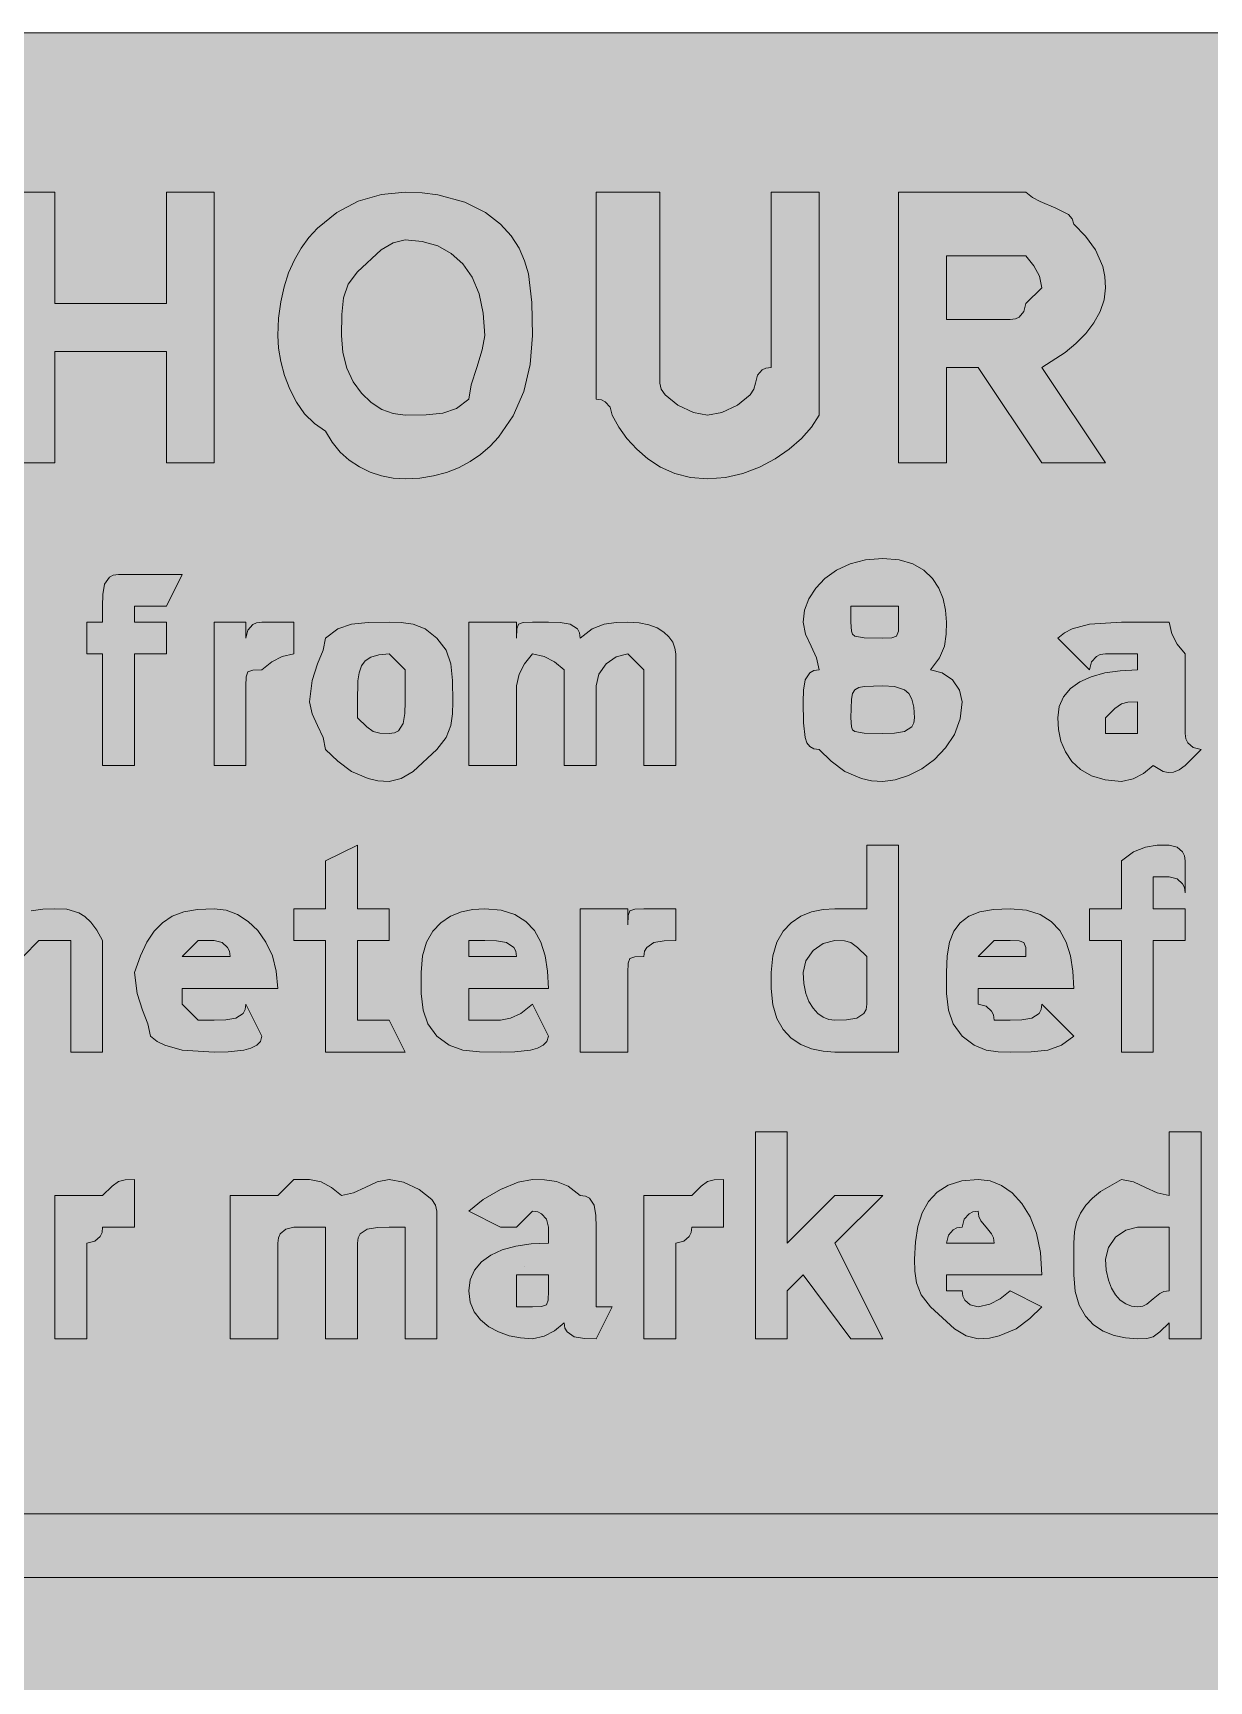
# Model space of a CAD drawing. Header units: metres. Extents: x 9 to 558, y 12 to 260.
# Drawn here: x 193.6 to 282.2, y 136 to 260.2 of the extents above; entities that cross this region are included whole.
import ezdxf

# ---------------------------------------------------------------- set-up
doc = ezdxf.new("R2010")
doc.units = ezdxf.units.M
for name, color, linetype, true_color in [('FILL_BLACK_000000', 7, 'Continuous', 0x000000), ('FILL_YELLOW_FFFF00', 7, 'Continuous', 0xffff00), ('STROKE_BLACK_000000', 7, 'Continuous', 0x000000)]:
    doc.layers.add(name, color=color, linetype=linetype, true_color=true_color)

msp = doc.modelspace()

# ---------------------------------------------------------------- hatches: boundary and pattern name
at = {"layer": 'FILL_BLACK_000000', "true_color": 0x000000}
h = msp.add_hatch(color=7, dxfattribs=at)
h.dxf.hatch_style = 1
h.paths.add_polyline_path([(200.01, 239.76), (203.61, 239.76), (203.61, 248.16), (207.21, 248.16), (207.21, 227.76), (203.61, 227.76), (203.61, 236.16), (200.01, 236.16), (195.21, 236.16), (195.21, 227.76), (191.61, 227.76), (191.61, 248.16), (195.21, 248.16), (195.21, 239.76), (200.01, 239.76)])
h = msp.add_hatch(color=7, dxfattribs=at)
h.dxf.hatch_style = 1
h.paths.add_polyline_path([(224.08, 247.95), (226.11, 247.41), (227.68, 246.64), (228.81, 245.76), (229.6, 244.86), (230.2, 243.94), (230.62, 243), (230.91, 242.01), (231.17, 239.85), (231.21, 237.36), (231.04, 235.17), (230.55, 233.14), (229.75, 231.31), (228.66, 229.71), (228.01, 229.01), (227.28, 228.4), (226.5, 227.86), (225.64, 227.4), (224.72, 227.04), (223.75, 226.78), (222.71, 226.62), (221.61, 226.56), (220.71, 226.62), (219.83, 226.78), (218.97, 227.07), (218.16, 227.46), (217.4, 227.97), (216.72, 228.58), (216.11, 229.32), (215.61, 230.16), (214.77, 230.72), (214.03, 231.45), (213.42, 232.33), (212.91, 233.31), (212.52, 234.34), (212.23, 235.39), (212.07, 236.41), (212.01, 237.36), (212.07, 238.67), (212.23, 239.89), (212.48, 241.03), (212.83, 242.08), (213.27, 243.06), (213.78, 243.94), (214.36, 244.74), (215.01, 245.46), (216.46, 246.64), (218.08, 247.48), (219.82, 247.99), (221.61, 248.16), (222.9, 248.11), (224.08, 247.95)])
h.paths.add_polyline_path([(227.18, 240.51), (226.66, 241.75), (225.96, 242.76), (225.09, 243.55), (224.07, 244.11), (222.9, 244.45), (221.61, 244.56), (220.71, 244.35), (219.81, 243.81), (218.01, 242.16), (217.32, 241.24), (216.96, 240.21), (216.83, 238.95), (216.81, 237.36), (216.92, 236.07), (217.22, 234.9), (217.7, 233.88), (218.31, 233.01), (219.04, 232.31), (219.85, 231.79), (220.71, 231.47), (221.61, 231.36), (223.2, 231.38), (224.46, 231.51), (225.49, 231.87), (226.41, 232.56), (226.6, 233.65), (227.01, 234.96), (227.42, 236.27), (227.61, 237.36), (227.5, 239.05), (227.18, 240.51)], flags=16)
h = msp.add_hatch(color=7, dxfattribs=at)
h.dxf.hatch_style = 1
h.paths.add_polyline_path([(252.81, 236.16), (252.81, 234.96), (252.81, 232.56), (252.81, 231.36), (252.25, 230.46), (251.5, 229.6), (250.57, 228.79), (249.51, 228.06), (248.33, 227.45), (247.07, 226.97), (245.76, 226.67), (244.41, 226.56), (243.12, 226.67), (241.93, 226.97), (240.87, 227.45), (239.91, 228.06), (239.07, 228.79), (238.33, 229.6), (237.72, 230.46), (237.21, 231.36), (237.06, 231.96), (236.7, 232.37), (236.41, 232.51), (236.01, 232.56), (236.01, 234.96), (236.01, 248.16), (240.81, 248.16), (240.81, 236.16), (240.81, 234.96), (240.81, 233.76), (240.92, 233.31), (241.2, 232.88), (242.16, 232.11), (243.34, 231.57), (244.41, 231.36), (245.48, 231.57), (246.66, 232.11), (247.62, 232.88), (247.9, 233.31), (248.01, 233.76), (248.16, 234.36), (248.52, 234.77), (248.81, 234.91), (249.21, 234.96), (249.21, 248.16), (252.81, 248.16), (252.81, 236.16)])
h = msp.add_hatch(color=7, dxfattribs=at)
h.dxf.hatch_style = 1
h.paths.add_polyline_path([(258.81, 227.76), (258.81, 248.16), (268.41, 248.16), (268.91, 247.76), (269.48, 247.45), (270.66, 246.96), (271.62, 246.47), (271.9, 246.16), (272.01, 245.76), (272.89, 244.84), (273.66, 243.81), (274.2, 242.55), (274.36, 241.81), (274.41, 240.96), (274.3, 240.06), (274, 239.18), (273.52, 238.32), (272.91, 237.51), (272.18, 236.75), (271.37, 236.07), (269.61, 234.96), (274.41, 227.76), (269.61, 227.76), (264.81, 234.96), (262.41, 234.96), (262.41, 227.76), (258.81, 227.76)])
h.paths.add_polyline_path([(267.61, 238.61), (267.9, 238.75), (268.26, 239.16), (268.41, 239.76), (269.61, 240.96), (269.42, 241.84), (269.01, 242.61), (268.41, 243.36), (267.21, 243.36), (262.41, 243.36), (262.41, 238.56), (267.21, 238.56), (267.61, 238.61)], flags=16)
h = msp.add_hatch(color=7, dxfattribs=at)
h.dxf.hatch_style = 1
h.paths.add_polyline_path([(254.76, 204.51), (253.73, 205.28), (252.81, 206.16), (252.41, 206.22), (252.12, 206.38), (251.9, 206.67), (251.76, 207.06), (251.63, 208.18), (251.61, 209.76), (251.63, 210.64), (251.76, 211.41), (252.12, 211.95), (252.41, 212.11), (252.81, 212.16), (252.62, 213.06), (252.21, 213.96), (251.8, 214.86), (251.61, 215.76), (251.72, 216.66), (252.04, 217.52), (252.56, 218.33), (253.26, 219.06), (254.13, 219.67), (255.15, 220.15), (256.32, 220.45), (257.61, 220.56), (258.85, 220.45), (259.88, 220.15), (260.71, 219.67), (261.36, 219.06), (261.84, 218.33), (262.17, 217.52), (262.35, 216.66), (262.41, 215.76), (262.39, 214.86), (262.26, 213.96), (261.9, 213.06), (261.21, 212.16), (262.09, 211.95), (262.86, 211.41), (263.4, 210.64), (263.61, 209.76), (263.45, 208.47), (263.01, 207.3), (262.34, 206.28), (261.51, 205.41), (260.56, 204.71), (259.56, 204.19), (258.56, 203.87), (257.61, 203.76), (256.76, 203.81), (256.02, 203.97), (254.76, 204.51)])
h.paths.add_polyline_path([(255.51, 210.66), (255.34, 210.37), (255.25, 209.95), (255.21, 208.56), (255.25, 207.87), (255.34, 207.65), (255.51, 207.51), (256.22, 207.38), (257.61, 207.36), (258.49, 207.38), (259.26, 207.51), (259.8, 207.87), (259.96, 208.16), (260.01, 208.56), (259.96, 209.35), (259.8, 209.95), (259.57, 210.37), (259.26, 210.66), (258.49, 210.92), (257.61, 210.96), (256.22, 210.92), (255.8, 210.83), (255.51, 210.66)], flags=16)
h.paths.add_polyline_path([(257.61, 216.96), (255.21, 216.96), (255.21, 215.76), (255.25, 215.07), (255.34, 214.85), (255.51, 214.71), (256.22, 214.58), (257.61, 214.56), (258.3, 214.58), (258.66, 214.71), (258.79, 215.07), (258.81, 215.76), (258.81, 216.96), (257.61, 216.96)], flags=16)
h = msp.add_hatch(color=7, dxfattribs=at)
h.dxf.hatch_style = 1
h.paths.add_polyline_path([(198.81, 204.96), (198.81, 213.36), (197.61, 213.36), (197.61, 215.76), (198.81, 215.76), (198.81, 216.96), (198.83, 217.84), (198.96, 218.61), (199.32, 219.15), (199.61, 219.31), (200.01, 219.36), (202.41, 219.36), (204.81, 219.36), (203.61, 216.96), (202.41, 216.96), (201.21, 216.96), (201.21, 215.76), (203.61, 215.76), (203.61, 213.36), (201.21, 213.36), (201.21, 204.96), (198.81, 204.96)])
h = msp.add_hatch(color=7, dxfattribs=at)
h.dxf.hatch_style = 1
h.paths.add_polyline_path([(207.21, 215.76), (209.61, 215.76), (209.61, 214.56), (209.76, 215.16), (210.12, 215.57), (210.41, 215.71), (210.81, 215.76), (213.21, 215.76), (213.21, 213.36), (212.33, 213.17), (211.56, 212.76), (210.81, 212.16), (210.12, 212.14), (209.76, 212.01), (209.63, 211.65), (209.61, 210.96), (209.61, 204.96), (207.21, 204.96), (207.21, 215.76)])
h = msp.add_hatch(color=7, dxfattribs=at)
h.dxf.hatch_style = 1
h.paths.add_polyline_path([(225.06, 207.96), (224.7, 207.06), (224.01, 206.16), (222.21, 204.51), (221.31, 203.97), (220.41, 203.76), (219.56, 203.81), (218.82, 203.97), (217.56, 204.51), (216.53, 205.28), (215.61, 206.16), (215.42, 207.06), (215.01, 207.96), (214.6, 208.86), (214.41, 209.76), (214.6, 211.35), (215.01, 212.61), (215.42, 213.64), (215.61, 214.56), (216.53, 215.25), (217.56, 215.61), (218.82, 215.74), (220.41, 215.76), (221.31, 215.74), (222.21, 215.61), (223.11, 215.25), (224.01, 214.56), (224.7, 213.64), (225.06, 212.61), (225.19, 211.35), (225.21, 209.76), (225.19, 208.86), (225.06, 207.96)])
h.paths.add_polyline_path([(220.41, 213.36), (219.62, 213.3), (219.02, 213.13), (218.6, 212.85), (218.31, 212.46), (218.14, 211.95), (218.05, 211.33), (218.01, 209.76), (218.01, 208.56), (218.72, 207.87), (219.21, 207.51), (219.7, 207.38), (220.41, 207.36), (220.81, 207.41), (221.1, 207.57), (221.46, 208.11), (221.59, 208.88), (221.61, 209.76), (221.61, 212.16), (220.41, 213.36)], flags=16)
h = msp.add_hatch(color=7, dxfattribs=at)
h.dxf.hatch_style = 1
h.paths.add_polyline_path([(237.53, 213.15), (236.76, 212.61), (236.22, 211.84), (236.01, 210.96), (236.01, 204.96), (233.61, 204.96), (233.61, 212.16), (232.86, 212.76), (232.09, 213.17), (231.21, 213.36), (230.61, 212.61), (230.2, 211.84), (230.01, 210.96), (230.01, 204.96), (226.41, 204.96), (226.41, 215.76), (230.01, 215.76), (230.01, 214.56), (230.03, 215.25), (230.16, 215.61), (230.52, 215.74), (231.21, 215.76), (232.41, 215.76), (233.29, 215.74), (234.06, 215.61), (234.6, 215.25), (234.76, 214.96), (234.81, 214.56), (235.71, 215.25), (236.61, 215.61), (237.51, 215.74), (238.41, 215.76), (239.25, 215.71), (239.98, 215.55), (240.6, 215.32), (241.11, 215.01), (241.5, 214.65), (241.78, 214.24), (241.95, 213.81), (242.01, 213.36), (242.01, 212.16), (242.01, 204.96), (239.61, 204.96), (239.61, 212.16), (238.41, 213.36), (237.53, 213.15)])
h = msp.add_hatch(color=7, dxfattribs=at)
h.dxf.hatch_style = 1
h.paths.add_polyline_path([(275.61, 213.36), (274.41, 213.36), (274.01, 213.31), (273.72, 213.17), (273.36, 212.76), (273.21, 212.16), (270.81, 214.56), (271.31, 214.96), (271.9, 215.25), (273.21, 215.61), (275.61, 215.76), (279.21, 215.76), (279.4, 214.88), (279.81, 214.11), (280.41, 213.36), (280.41, 207.36), (280.46, 206.96), (280.6, 206.67), (281.01, 206.31), (281.61, 206.16), (280.41, 204.96), (279.96, 204.62), (279.53, 204.45), (279.12, 204.43), (278.76, 204.51), (278.01, 204.96), (277.26, 204.36), (276.49, 203.95), (275.61, 203.76), (274.37, 203.87), (273.34, 204.17), (272.51, 204.65), (271.86, 205.26), (271.38, 205.99), (271.05, 206.8), (270.87, 207.66), (270.81, 208.56), (270.92, 209.4), (271.24, 210.13), (271.76, 210.75), (272.46, 211.26), (273.33, 211.65), (274.35, 211.93), (275.52, 212.1), (276.81, 212.16), (276.81, 213.36), (275.61, 213.36)])
h.paths.add_polyline_path([(275.61, 207.36), (276.81, 207.36), (276.81, 209.76), (276.1, 209.74), (275.61, 209.61), (275.12, 209.25), (274.41, 208.56), (274.41, 207.36), (275.61, 207.36)], flags=16)
h = msp.add_hatch(color=7, dxfattribs=at)
h.dxf.hatch_style = 1
h.paths.add_polyline_path([(220.41, 194.16), (220.41, 191.76), (218.01, 191.76), (218.01, 186.96), (218.01, 185.76), (219.21, 185.76), (220.41, 185.76), (221.61, 183.36), (218.01, 183.36), (215.61, 183.36), (215.61, 185.76), (215.61, 191.76), (213.21, 191.76), (213.21, 194.16), (215.61, 194.16), (215.61, 197.76), (218.01, 198.96), (218.01, 194.16), (220.41, 194.16)])
h = msp.add_hatch(color=7, dxfattribs=at)
h.dxf.hatch_style = 1
h.paths.add_polyline_path([(258.81, 198.96), (258.81, 183.36), (256.41, 183.36), (254.01, 183.36), (253.11, 183.42), (252.25, 183.6), (251.44, 183.93), (250.71, 184.41), (250.1, 185.06), (249.62, 185.89), (249.32, 186.92), (249.21, 188.16), (249.21, 189.36), (249.32, 190.6), (249.62, 191.63), (250.1, 192.46), (250.71, 193.11), (251.44, 193.59), (252.25, 193.92), (253.11, 194.1), (254.01, 194.16), (256.41, 194.16), (256.41, 198.96), (258.81, 198.96)])
h.paths.add_polyline_path([(256.41, 190.56), (255.7, 191.25), (255.21, 191.61), (254.72, 191.74), (254.01, 191.76), (253.13, 191.55), (252.36, 191.01), (251.82, 190.24), (251.61, 189.36), (251.66, 188.52), (251.82, 187.78), (252.05, 187.17), (252.36, 186.66), (252.72, 186.27), (253.13, 185.98), (253.56, 185.82), (254.01, 185.76), (254.89, 185.78), (255.66, 185.91), (256.2, 186.27), (256.36, 186.56), (256.41, 186.96), (256.41, 189.36), (256.41, 190.56)], flags=16)
h = msp.add_hatch(color=7, dxfattribs=at)
h.dxf.hatch_style = 1
h.paths.add_polyline_path([(275.61, 183.36), (275.61, 191.76), (273.21, 191.76), (273.21, 194.16), (275.61, 194.16), (275.61, 196.56), (275.61, 197.76), (276.51, 198.45), (277.41, 198.81), (278.31, 198.94), (279.21, 198.96), (279.81, 198.81), (280.22, 198.45), (280.36, 198.16), (280.41, 197.76), (280.41, 195.36), (280.36, 195.76), (280.22, 196.05), (279.81, 196.41), (279.21, 196.56), (278.01, 196.56), (278.01, 195.36), (278.01, 194.16), (280.41, 194.16), (280.41, 191.76), (278.01, 191.76), (278.01, 183.36), (275.61, 183.36)])
h = msp.add_hatch(color=7, dxfattribs=at)
h.dxf.hatch_style = 1
h.paths.add_polyline_path([(192.81, 190.56), (192.81, 183.36), (189.21, 183.36), (189.21, 190.56), (189.19, 191.25), (189.06, 191.61), (188.7, 191.74), (188.01, 191.76), (187.61, 191.71), (187.32, 191.57), (186.96, 191.16), (186.81, 190.56), (186.81, 183.36), (183.21, 183.36), (183.21, 194.16), (186.81, 194.16), (188.01, 194.16), (189.21, 194.16), (190.09, 194.14), (190.86, 194.01), (191.4, 193.65), (191.56, 193.36), (191.61, 192.96), (192.51, 193.65), (193.41, 194.01), (194.31, 194.14), (195.21, 194.16), (196.11, 194.12), (197.01, 193.86), (197.46, 193.57), (197.91, 193.15), (198.36, 192.55), (198.81, 191.76), (198.81, 183.36), (196.41, 183.36), (196.41, 190.56), (196.41, 191.76), (195.21, 191.76), (194.01, 191.76), (192.81, 190.56)])
h = msp.add_hatch(color=7, dxfattribs=at)
h.dxf.hatch_style = 1
h.paths.add_polyline_path([(204.81, 186.96), (206.01, 185.76), (207.21, 185.76), (208.09, 185.78), (208.86, 185.91), (209.4, 186.27), (209.56, 186.56), (209.61, 186.96), (210.81, 184.56), (210.7, 184.16), (210.42, 183.87), (209.99, 183.65), (209.46, 183.51), (208.28, 183.38), (207.21, 183.36), (204.81, 183.51), (203.5, 183.87), (202.91, 184.16), (202.41, 184.56), (202.22, 185.48), (201.81, 186.51), (201.4, 187.77), (201.21, 189.36), (201.66, 190.6), (202.15, 191.63), (202.69, 192.46), (203.31, 193.11), (204.05, 193.59), (204.92, 193.92), (205.97, 194.1), (207.21, 194.16), (208.11, 194.05), (208.97, 193.73), (209.78, 193.21), (210.51, 192.51), (211.12, 191.64), (211.6, 190.62), (211.9, 189.45), (212.01, 188.16), (204.81, 188.16), (204.81, 186.96)])
h.paths.add_polyline_path([(208.36, 190.96), (208.22, 191.25), (207.81, 191.61), (207.21, 191.76), (206.01, 191.76), (204.81, 190.56), (208.41, 190.56), (208.36, 190.96)], flags=16)
h = msp.add_hatch(color=7, dxfattribs=at)
h.dxf.hatch_style = 1
h.paths.add_polyline_path([(226.41, 186.96), (226.41, 185.76), (228.81, 185.76), (229.56, 185.91), (230.33, 186.27), (231.21, 186.96), (232.41, 184.56), (232.3, 184.16), (232.02, 183.87), (231.59, 183.65), (231.06, 183.51), (229.88, 183.38), (228.81, 183.36), (227.22, 183.38), (225.96, 183.51), (224.93, 183.87), (224.01, 184.56), (223.32, 185.48), (222.96, 186.51), (222.83, 187.77), (222.81, 189.36), (222.92, 190.6), (223.22, 191.63), (223.7, 192.46), (224.31, 193.11), (225.04, 193.59), (225.85, 193.92), (226.71, 194.1), (227.61, 194.16), (228.85, 194.05), (229.88, 193.73), (230.71, 193.21), (231.36, 192.51), (231.84, 191.64), (232.17, 190.62), (232.35, 189.45), (232.41, 188.16), (226.41, 188.16), (226.41, 186.96)])
h.paths.add_polyline_path([(229.96, 190.96), (229.8, 191.25), (229.26, 191.61), (228.49, 191.74), (227.61, 191.76), (226.41, 191.76), (226.41, 190.56), (230.01, 190.56), (229.96, 190.96)], flags=16)
h = msp.add_hatch(color=7, dxfattribs=at)
h.dxf.hatch_style = 1
h.paths.add_polyline_path([(234.81, 194.16), (238.41, 194.16), (238.41, 192.96), (238.43, 193.65), (238.56, 194.01), (238.92, 194.14), (239.61, 194.16), (242.01, 194.16), (242.01, 191.76), (241.13, 191.74), (240.36, 191.61), (239.82, 191.25), (239.66, 190.96), (239.61, 190.56), (238.92, 190.54), (238.56, 190.41), (238.43, 190.05), (238.41, 189.36), (238.41, 183.36), (234.81, 183.36), (234.81, 194.16)])
h = msp.add_hatch(color=7, dxfattribs=at)
h.dxf.hatch_style = 1
h.paths.add_polyline_path([(264.81, 186.96), (265.41, 186.81), (265.82, 186.45), (265.96, 186.16), (266.01, 185.76), (267.21, 185.76), (268.09, 185.78), (268.86, 185.91), (269.4, 186.27), (269.56, 186.56), (269.61, 186.96), (272.01, 184.56), (271.09, 183.87), (270.06, 183.51), (268.8, 183.38), (267.21, 183.36), (266.31, 183.38), (265.41, 183.51), (264.51, 183.87), (263.61, 184.56), (262.92, 185.48), (262.56, 186.51), (262.43, 187.77), (262.41, 189.36), (262.47, 190.6), (262.65, 191.63), (262.98, 192.46), (263.46, 193.11), (264.11, 193.59), (264.94, 193.92), (265.97, 194.1), (267.21, 194.16), (268.45, 194.05), (269.48, 193.73), (270.31, 193.21), (270.96, 192.51), (271.44, 191.64), (271.77, 190.62), (271.95, 189.45), (272.01, 188.16), (264.81, 188.16), (264.81, 186.96)])
h.paths.add_polyline_path([(268.39, 191.25), (268.26, 191.61), (267.9, 191.74), (267.21, 191.76), (266.01, 191.76), (264.81, 190.56), (268.41, 190.56), (268.39, 191.25)], flags=16)
h = msp.add_hatch(color=7, dxfattribs=at)
h.dxf.hatch_style = 1
h.paths.add_polyline_path([(248.01, 177.36), (250.41, 177.36), (250.41, 168.96), (254.01, 172.56), (257.61, 172.56), (254.01, 168.96), (257.61, 161.76), (255.21, 161.76), (251.61, 166.56), (250.41, 165.36), (250.41, 161.76), (248.01, 161.76), (248.01, 177.36)])
h = msp.add_hatch(color=7, dxfattribs=at)
h.dxf.hatch_style = 1
h.paths.add_polyline_path([(281.61, 177.36), (281.61, 161.76), (279.21, 161.76), (279.21, 162.96), (278.5, 162.27), (278.01, 161.91), (277.52, 161.78), (276.81, 161.76), (275.91, 161.82), (275.05, 162), (274.24, 162.33), (273.51, 162.81), (272.9, 163.46), (272.42, 164.29), (272.12, 165.32), (272.01, 166.56), (272.01, 167.76), (272.01, 168.96), (272.07, 169.81), (272.23, 170.55), (272.52, 171.22), (272.91, 171.81), (273.42, 172.35), (274.03, 172.84), (275.61, 173.76), (276.51, 173.57), (277.41, 173.16), (278.31, 172.75), (279.21, 172.56), (279.21, 177.36), (281.61, 177.36)])
h.paths.add_polyline_path([(279.21, 170.16), (278.01, 170.16), (276.81, 170.16), (275.93, 169.95), (275.16, 169.41), (274.62, 168.64), (274.41, 167.76), (274.46, 166.92), (274.62, 166.18), (274.85, 165.57), (275.16, 165.06), (275.52, 164.67), (275.93, 164.38), (276.36, 164.22), (276.81, 164.16), (277.21, 164.21), (277.52, 164.35), (278.01, 164.76), (278.5, 165.17), (278.81, 165.31), (279.21, 165.36), (279.21, 168.96), (279.21, 170.16)], flags=16)
h = msp.add_hatch(color=7, dxfattribs=at)
h.dxf.hatch_style = 1
h.paths.add_polyline_path([(195.21, 172.56), (197.61, 172.56), (198.81, 172.56), (199.52, 173.25), (200.01, 173.61), (200.5, 173.74), (201.21, 173.76), (201.21, 170.16), (198.81, 170.16), (198.76, 169.76), (198.62, 169.47), (198.21, 169.11), (197.61, 168.96), (197.61, 161.76), (195.21, 161.76), (195.21, 172.56)])
h = msp.add_hatch(color=7, dxfattribs=at)
h.dxf.hatch_style = 1
h.paths.add_polyline_path([(219.53, 170.14), (218.76, 170.01), (218.22, 169.65), (218.06, 169.36), (218.01, 168.96), (218.01, 161.76), (215.61, 161.76), (215.61, 170.16), (213.21, 170.16), (212.61, 170.01), (212.2, 169.65), (212.06, 169.36), (212.01, 168.96), (212.01, 161.76), (208.41, 161.76), (208.41, 172.56), (212.01, 172.56), (213.21, 173.76), (214.41, 173.76), (215.29, 173.57), (216.06, 173.16), (216.81, 172.56), (217.71, 172.75), (218.61, 173.16), (219.51, 173.57), (220.41, 173.76), (221.48, 173.55), (222.66, 173.01), (223.62, 172.24), (223.9, 171.81), (224.01, 171.36), (224.01, 170.16), (224.01, 161.76), (221.61, 161.76), (221.61, 170.16), (220.41, 170.16), (219.53, 170.14)])
h = msp.add_hatch(color=7, dxfattribs=at)
h.dxf.hatch_style = 1
h.paths.add_polyline_path([(232.26, 170.76), (231.9, 171.17), (231.61, 171.31), (231.21, 171.36), (230.01, 170.16), (228.81, 170.16), (226.41, 171.36), (227.5, 172.24), (228.81, 173.01), (230.12, 173.55), (231.21, 173.76), (232.11, 173.74), (233.01, 173.61), (233.91, 173.25), (234.81, 172.56), (235.21, 172.51), (235.5, 172.35), (235.86, 171.81), (235.99, 171.04), (236.01, 170.16), (236.01, 165.36), (236.01, 164.16), (237.21, 164.16), (236.01, 161.76), (235.13, 161.78), (234.36, 161.91), (233.82, 162.27), (233.66, 162.56), (233.61, 162.96), (232.86, 162.36), (232.09, 161.95), (231.21, 161.76), (230.31, 161.82), (229.45, 161.98), (228.64, 162.27), (227.91, 162.66), (227.3, 163.17), (226.82, 163.78), (226.52, 164.52), (226.41, 165.36), (226.52, 166.2), (226.84, 166.93), (227.36, 167.55), (228.06, 168.06), (228.93, 168.45), (229.95, 168.73), (231.12, 168.9), (232.41, 168.96), (232.41, 170.16), (232.26, 170.76)])
h.paths.add_polyline_path([(231.21, 164.16), (231.9, 164.18), (232.26, 164.31), (232.39, 164.67), (232.41, 165.36), (232.41, 166.56), (230.01, 166.56), (230.01, 165.36), (230.01, 164.16), (231.21, 164.16)], flags=16)
h = msp.add_hatch(color=7, dxfattribs=at)
h.dxf.hatch_style = 1
h.paths.add_polyline_path([(239.61, 172.56), (242.01, 172.56), (243.21, 172.56), (243.92, 173.25), (244.41, 173.61), (244.9, 173.74), (245.61, 173.76), (245.61, 170.16), (243.21, 170.16), (243.16, 169.76), (243.02, 169.47), (242.61, 169.11), (242.01, 168.96), (242.01, 161.76), (239.61, 161.76), (239.61, 172.56)])
h = msp.add_hatch(color=7, dxfattribs=at)
h.dxf.hatch_style = 1
h.paths.add_polyline_path([(262.41, 165.36), (263.61, 165.36), (263.66, 164.96), (263.8, 164.67), (264.21, 164.31), (264.81, 164.16), (265.69, 164.35), (266.46, 164.76), (267.21, 165.36), (269.61, 164.16), (268.69, 163.28), (267.66, 162.51), (266.4, 161.97), (265.66, 161.81), (264.81, 161.76), (263.91, 161.97), (263.01, 162.51), (261.21, 164.16), (260.52, 165.06), (260.16, 165.96), (260.03, 166.86), (260.01, 167.76), (260.07, 169.05), (260.25, 170.22), (260.58, 171.24), (261.06, 172.11), (261.71, 172.81), (262.54, 173.33), (263.57, 173.65), (264.81, 173.76), (265.71, 173.65), (266.57, 173.31), (267.38, 172.75), (268.11, 171.96), (268.72, 170.95), (269.2, 169.71), (269.5, 168.25), (269.61, 166.56), (262.41, 166.56), (262.41, 165.36)])
h.paths.add_polyline_path([(265.96, 169.36), (265.82, 169.67), (265.41, 170.16), (265, 170.65), (264.86, 170.96), (264.81, 171.36), (264.41, 171.31), (264.12, 171.17), (263.76, 170.76), (263.61, 170.16), (263.21, 170.11), (262.92, 169.97), (262.56, 169.56), (262.41, 168.96), (266.01, 168.96), (265.96, 169.36)], flags=16)
h = msp.add_hatch(color=7, dxfattribs=at)
h.dxf.hatch_style = 1
h.paths.add_polyline_path([(76.41, 138.96), (69.21, 138.96), (62.01, 146.16), (69.21, 153.36), (76.41, 153.36), (71.61, 148.56), (504.81, 148.56), (504.81, 143.76), (71.61, 143.76), (76.41, 138.96)])
at = {"layer": 'FILL_YELLOW_FFFF00', "true_color": 0xffff00}
h = msp.add_hatch(color=7, dxfattribs=at)
h.dxf.hatch_style = 1
h.paths.add_polyline_path([(551.26, 260.11), (552.02, 259.95), (553.41, 259.41), (556.41, 257.76), (556.81, 257.26), (557.1, 256.67), (557.46, 255.36), (557.61, 252.96), (557.61, 18.96), (557.61, 16.56), (557.42, 15.68), (557.01, 14.91), (556.41, 14.16), (553.41, 12.51), (552.02, 11.97), (551.26, 11.81), (550.41, 11.76), (16.41, 11.76), (14.01, 11.76), (13.13, 12.47), (12.36, 12.96), (11.82, 13.45), (11.66, 13.76), (11.61, 14.16), (10.82, 14.61), (10.22, 15.08), (9.8, 15.57), (9.51, 16.11), (9.25, 17.37), (9.21, 18.96), (9.21, 252.96), (9.21, 255.36), (11.61, 257.76), (12.36, 258.36), (13.13, 258.77), (14.01, 258.96), (14.76, 259.56), (15.53, 259.97), (16.41, 260.16), (550.41, 260.16), (551.26, 260.11)])

# ---------------------------------------------------------------- linework, layer by layer
at = {"layer": 'FILL_BLACK_000000', "lineweight": 0, "true_color": 0x000000}
for points in [[(200.01, 239.76), (203.61, 239.76), (203.61, 248.16), (207.21, 248.16), (207.21, 227.76), (203.61, 227.76), (203.61, 236.16), (200.01, 236.16), (195.21, 236.16), (195.21, 227.76), (191.61, 227.76), (191.61, 248.16), (195.21, 248.16), (195.21, 239.76)], [(224.08, 247.95), (226.11, 247.41), (227.68, 246.64), (228.81, 245.76), (229.6, 244.86), (230.2, 243.94), (230.62, 243), (230.91, 242.01), (231.17, 239.85), (231.21, 237.36), (231.04, 235.17), (230.55, 233.14), (229.75, 231.31), (228.66, 229.71), (228.01, 229.01), (227.28, 228.4), (226.5, 227.86), (225.64, 227.4), (224.72, 227.04), (223.75, 226.78), (222.71, 226.62), (221.61, 226.56), (220.71, 226.62), (219.83, 226.78), (218.97, 227.07), (218.16, 227.46), (217.4, 227.97), (216.72, 228.58), (216.11, 229.32), (215.61, 230.16), (214.77, 230.72), (214.03, 231.45), (213.42, 232.33), (212.91, 233.31), (212.52, 234.34), (212.23, 235.39), (212.07, 236.41), (212.01, 237.36), (212.07, 238.67), (212.23, 239.89), (212.48, 241.03), (212.83, 242.08), (213.27, 243.06), (213.78, 243.94), (214.36, 244.74), (215.01, 245.46), (216.46, 246.64), (218.08, 247.48), (219.82, 247.99), (221.61, 248.16), (222.9, 248.11)], [(252.81, 236.16), (252.81, 234.96), (252.81, 232.56), (252.81, 231.36), (252.25, 230.46), (251.5, 229.6), (250.57, 228.79), (249.51, 228.06), (248.33, 227.45), (247.07, 226.97), (245.76, 226.67), (244.41, 226.56), (243.12, 226.67), (241.93, 226.97), (240.87, 227.45), (239.91, 228.06), (239.07, 228.79), (238.33, 229.6), (237.72, 230.46), (237.21, 231.36), (237.06, 231.96), (236.7, 232.37), (236.41, 232.51), (236.01, 232.56), (236.01, 234.96), (236.01, 248.16), (240.81, 248.16), (240.81, 236.16), (240.81, 234.96), (240.81, 233.76), (240.92, 233.31), (241.2, 232.88), (242.16, 232.11), (243.34, 231.57), (244.41, 231.36), (245.48, 231.57), (246.66, 232.11), (247.62, 232.88), (247.9, 233.31), (248.01, 233.76), (248.16, 234.36), (248.52, 234.77), (248.81, 234.91), (249.21, 234.96), (249.21, 248.16), (252.81, 248.16)], [(258.81, 227.76), (258.81, 248.16), (268.41, 248.16), (268.91, 247.76), (269.48, 247.45), (270.66, 246.96), (271.62, 246.47), (271.9, 246.16), (272.01, 245.76), (272.89, 244.84), (273.66, 243.81), (274.2, 242.55), (274.36, 241.81), (274.41, 240.96), (274.3, 240.06), (274, 239.18), (273.52, 238.32), (272.91, 237.51), (272.18, 236.75), (271.37, 236.07), (269.61, 234.96), (274.41, 227.76), (269.61, 227.76), (264.81, 234.96), (262.41, 234.96), (262.41, 227.76)], [(227.18, 240.51), (226.66, 241.75), (225.96, 242.76), (225.09, 243.55), (224.07, 244.11), (222.9, 244.45), (221.61, 244.56), (220.71, 244.35), (219.81, 243.81), (218.01, 242.16), (217.32, 241.24), (216.96, 240.21), (216.83, 238.95), (216.81, 237.36), (216.92, 236.07), (217.22, 234.9), (217.7, 233.88), (218.31, 233.01), (219.04, 232.31), (219.85, 231.79), (220.71, 231.47), (221.61, 231.36), (223.2, 231.38), (224.46, 231.51), (225.49, 231.87), (226.41, 232.56), (226.6, 233.65), (227.01, 234.96), (227.42, 236.27), (227.61, 237.36), (227.5, 239.05)], [(267.61, 238.61), (267.9, 238.75), (268.26, 239.16), (268.41, 239.76), (269.61, 240.96), (269.42, 241.84), (269.01, 242.61), (268.41, 243.36), (267.21, 243.36), (262.41, 243.36), (262.41, 238.56), (267.21, 238.56)], [(254.76, 204.51), (253.73, 205.28), (252.81, 206.16), (252.41, 206.22), (252.12, 206.38), (251.9, 206.67), (251.76, 207.06), (251.63, 208.18), (251.61, 209.76), (251.63, 210.64), (251.76, 211.41), (252.12, 211.95), (252.41, 212.11), (252.81, 212.16), (252.62, 213.06), (252.21, 213.96), (251.8, 214.86), (251.61, 215.76), (251.72, 216.66), (252.04, 217.52), (252.56, 218.33), (253.26, 219.06), (254.13, 219.67), (255.15, 220.15), (256.32, 220.45), (257.61, 220.56), (258.85, 220.45), (259.88, 220.15), (260.71, 219.67), (261.36, 219.06), (261.84, 218.33), (262.17, 217.52), (262.35, 216.66), (262.41, 215.76), (262.39, 214.86), (262.26, 213.96), (261.9, 213.06), (261.21, 212.16), (262.09, 211.95), (262.86, 211.41), (263.4, 210.64), (263.61, 209.76), (263.45, 208.47), (263.01, 207.3), (262.34, 206.28), (261.51, 205.41), (260.56, 204.71), (259.56, 204.19), (258.56, 203.87), (257.61, 203.76), (256.76, 203.81), (256.02, 203.97)], [(198.81, 204.96), (198.81, 213.36), (197.61, 213.36), (197.61, 215.76), (198.81, 215.76), (198.81, 216.96), (198.83, 217.84), (198.96, 218.61), (199.32, 219.15), (199.61, 219.31), (200.01, 219.36), (202.41, 219.36), (204.81, 219.36), (203.61, 216.96), (202.41, 216.96), (201.21, 216.96), (201.21, 215.76), (203.61, 215.76), (203.61, 213.36), (201.21, 213.36), (201.21, 204.96)], [(257.61, 216.96), (255.21, 216.96), (255.21, 215.76), (255.25, 215.07), (255.34, 214.85), (255.51, 214.71), (256.22, 214.58), (257.61, 214.56), (258.3, 214.58), (258.66, 214.71), (258.79, 215.07), (258.81, 215.76), (258.81, 216.96)], [(207.21, 215.76), (209.61, 215.76), (209.61, 214.56), (209.76, 215.16), (210.12, 215.57), (210.41, 215.71), (210.81, 215.76), (213.21, 215.76), (213.21, 213.36), (212.33, 213.17), (211.56, 212.76), (210.81, 212.16), (210.12, 212.14), (209.76, 212.01), (209.63, 211.65), (209.61, 210.96), (209.61, 204.96), (207.21, 204.96)], [(225.06, 207.96), (224.7, 207.06), (224.01, 206.16), (222.21, 204.51), (221.31, 203.97), (220.41, 203.76), (219.56, 203.81), (218.82, 203.97), (217.56, 204.51), (216.53, 205.28), (215.61, 206.16), (215.42, 207.06), (215.01, 207.96), (214.6, 208.86), (214.41, 209.76), (214.6, 211.35), (215.01, 212.61), (215.42, 213.64), (215.61, 214.56), (216.53, 215.25), (217.56, 215.61), (218.82, 215.74), (220.41, 215.76), (221.31, 215.74), (222.21, 215.61), (223.11, 215.25), (224.01, 214.56), (224.7, 213.64), (225.06, 212.61), (225.19, 211.35), (225.21, 209.76), (225.19, 208.86)], [(237.53, 213.15), (236.76, 212.61), (236.22, 211.84), (236.01, 210.96), (236.01, 204.96), (233.61, 204.96), (233.61, 212.16), (232.86, 212.76), (232.09, 213.17), (231.21, 213.36), (230.61, 212.61), (230.2, 211.84), (230.01, 210.96), (230.01, 204.96), (226.41, 204.96), (226.41, 215.76), (230.01, 215.76), (230.01, 214.56), (230.03, 215.25), (230.16, 215.61), (230.52, 215.74), (231.21, 215.76), (232.41, 215.76), (233.29, 215.74), (234.06, 215.61), (234.6, 215.25), (234.76, 214.96), (234.81, 214.56), (235.71, 215.25), (236.61, 215.61), (237.51, 215.74), (238.41, 215.76), (239.25, 215.71), (239.98, 215.55), (240.6, 215.32), (241.11, 215.01), (241.5, 214.65), (241.78, 214.24), (241.95, 213.81), (242.01, 213.36), (242.01, 212.16), (242.01, 204.96), (239.61, 204.96), (239.61, 212.16), (238.41, 213.36)], [(275.61, 213.36), (274.41, 213.36), (274.01, 213.31), (273.72, 213.17), (273.36, 212.76), (273.21, 212.16), (270.81, 214.56), (271.31, 214.96), (271.9, 215.25), (273.21, 215.61), (275.61, 215.76), (279.21, 215.76), (279.4, 214.88), (279.81, 214.11), (280.41, 213.36), (280.41, 207.36), (280.46, 206.96), (280.6, 206.67), (281.01, 206.31), (281.61, 206.16), (280.41, 204.96), (279.96, 204.62), (279.53, 204.45), (279.12, 204.43), (278.76, 204.51), (278.01, 204.96), (277.26, 204.36), (276.49, 203.95), (275.61, 203.76), (274.37, 203.87), (273.34, 204.17), (272.51, 204.65), (271.86, 205.26), (271.38, 205.99), (271.05, 206.8), (270.87, 207.66), (270.81, 208.56), (270.92, 209.4), (271.24, 210.13), (271.76, 210.75), (272.46, 211.26), (273.33, 211.65), (274.35, 211.93), (275.52, 212.1), (276.81, 212.16), (276.81, 213.36)], [(220.41, 213.36), (219.62, 213.3), (219.02, 213.13), (218.6, 212.85), (218.31, 212.46), (218.14, 211.95), (218.05, 211.33), (218.01, 209.76), (218.01, 208.56), (218.72, 207.87), (219.21, 207.51), (219.7, 207.38), (220.41, 207.36), (220.81, 207.41), (221.1, 207.57), (221.46, 208.11), (221.59, 208.88), (221.61, 209.76), (221.61, 212.16)], [(255.51, 210.66), (255.34, 210.37), (255.25, 209.95), (255.21, 208.56), (255.25, 207.87), (255.34, 207.65), (255.51, 207.51), (256.22, 207.38), (257.61, 207.36), (258.49, 207.38), (259.26, 207.51), (259.8, 207.87), (259.96, 208.16), (260.01, 208.56), (259.96, 209.35), (259.8, 209.95), (259.57, 210.37), (259.26, 210.66), (258.49, 210.92), (257.61, 210.96), (256.22, 210.92), (255.8, 210.83)], [(275.61, 207.36), (276.81, 207.36), (276.81, 209.76), (276.1, 209.74), (275.61, 209.61), (275.12, 209.25), (274.41, 208.56), (274.41, 207.36)], [(220.41, 194.16), (220.41, 191.76), (218.01, 191.76), (218.01, 186.96), (218.01, 185.76), (219.21, 185.76), (220.41, 185.76), (221.61, 183.36), (218.01, 183.36), (215.61, 183.36), (215.61, 185.76), (215.61, 191.76), (213.21, 191.76), (213.21, 194.16), (215.61, 194.16), (215.61, 197.76), (218.01, 198.96), (218.01, 194.16)], [(258.81, 198.96), (258.81, 183.36), (256.41, 183.36), (254.01, 183.36), (253.11, 183.42), (252.25, 183.6), (251.44, 183.93), (250.71, 184.41), (250.1, 185.06), (249.62, 185.89), (249.32, 186.92), (249.21, 188.16), (249.21, 189.36), (249.32, 190.6), (249.62, 191.63), (250.1, 192.46), (250.71, 193.11), (251.44, 193.59), (252.25, 193.92), (253.11, 194.1), (254.01, 194.16), (256.41, 194.16), (256.41, 198.96)], [(275.61, 183.36), (275.61, 191.76), (273.21, 191.76), (273.21, 194.16), (275.61, 194.16), (275.61, 196.56), (275.61, 197.76), (276.51, 198.45), (277.41, 198.81), (278.31, 198.94), (279.21, 198.96), (279.81, 198.81), (280.22, 198.45), (280.36, 198.16), (280.41, 197.76), (280.41, 195.36), (280.36, 195.76), (280.22, 196.05), (279.81, 196.41), (279.21, 196.56), (278.01, 196.56), (278.01, 195.36), (278.01, 194.16), (280.41, 194.16), (280.41, 191.76), (278.01, 191.76), (278.01, 183.36)], [(204.81, 186.96), (206.01, 185.76), (207.21, 185.76), (208.09, 185.78), (208.86, 185.91), (209.4, 186.27), (209.56, 186.56), (209.61, 186.96), (210.81, 184.56), (210.7, 184.16), (210.42, 183.87), (209.99, 183.65), (209.46, 183.51), (208.28, 183.38), (207.21, 183.36), (204.81, 183.51), (203.5, 183.87), (202.91, 184.16), (202.41, 184.56), (202.22, 185.48), (201.81, 186.51), (201.4, 187.77), (201.21, 189.36), (201.66, 190.6), (202.15, 191.63), (202.69, 192.46), (203.31, 193.11), (204.05, 193.59), (204.92, 193.92), (205.97, 194.1), (207.21, 194.16), (208.11, 194.05), (208.97, 193.73), (209.78, 193.21), (210.51, 192.51), (211.12, 191.64), (211.6, 190.62), (211.9, 189.45), (212.01, 188.16), (204.81, 188.16)], [(226.41, 186.96), (226.41, 185.76), (228.81, 185.76), (229.56, 185.91), (230.33, 186.27), (231.21, 186.96), (232.41, 184.56), (232.3, 184.16), (232.02, 183.87), (231.59, 183.65), (231.06, 183.51), (229.88, 183.38), (228.81, 183.36), (227.22, 183.38), (225.96, 183.51), (224.93, 183.87), (224.01, 184.56), (223.32, 185.48), (222.96, 186.51), (222.83, 187.77), (222.81, 189.36), (222.92, 190.6), (223.22, 191.63), (223.7, 192.46), (224.31, 193.11), (225.04, 193.59), (225.85, 193.92), (226.71, 194.1), (227.61, 194.16), (228.85, 194.05), (229.88, 193.73), (230.71, 193.21), (231.36, 192.51), (231.84, 191.64), (232.17, 190.62), (232.35, 189.45), (232.41, 188.16), (226.41, 188.16)], [(234.81, 194.16), (238.41, 194.16), (238.41, 192.96), (238.43, 193.65), (238.56, 194.01), (238.92, 194.14), (239.61, 194.16), (242.01, 194.16), (242.01, 191.76), (241.13, 191.74), (240.36, 191.61), (239.82, 191.25), (239.66, 190.96), (239.61, 190.56), (238.92, 190.54), (238.56, 190.41), (238.43, 190.05), (238.41, 189.36), (238.41, 183.36), (234.81, 183.36)], [(264.81, 186.96), (265.41, 186.81), (265.82, 186.45), (265.96, 186.16), (266.01, 185.76), (267.21, 185.76), (268.09, 185.78), (268.86, 185.91), (269.4, 186.27), (269.56, 186.56), (269.61, 186.96), (272.01, 184.56), (271.09, 183.87), (270.06, 183.51), (268.8, 183.38), (267.21, 183.36), (266.31, 183.38), (265.41, 183.51), (264.51, 183.87), (263.61, 184.56), (262.92, 185.48), (262.56, 186.51), (262.43, 187.77), (262.41, 189.36), (262.47, 190.6), (262.65, 191.63), (262.98, 192.46), (263.46, 193.11), (264.11, 193.59), (264.94, 193.92), (265.97, 194.1), (267.21, 194.16), (268.45, 194.05), (269.48, 193.73), (270.31, 193.21), (270.96, 192.51), (271.44, 191.64), (271.77, 190.62), (271.95, 189.45), (272.01, 188.16), (264.81, 188.16)], [(208.36, 190.96), (208.22, 191.25), (207.81, 191.61), (207.21, 191.76), (206.01, 191.76), (204.81, 190.56), (208.41, 190.56)], [(229.96, 190.96), (229.8, 191.25), (229.26, 191.61), (228.49, 191.74), (227.61, 191.76), (226.41, 191.76), (226.41, 190.56), (230.01, 190.56)], [(256.41, 190.56), (255.7, 191.25), (255.21, 191.61), (254.72, 191.74), (254.01, 191.76), (253.13, 191.55), (252.36, 191.01), (251.82, 190.24), (251.61, 189.36), (251.66, 188.52), (251.82, 187.78), (252.05, 187.17), (252.36, 186.66), (252.72, 186.27), (253.13, 185.98), (253.56, 185.82), (254.01, 185.76), (254.89, 185.78), (255.66, 185.91), (256.2, 186.27), (256.36, 186.56), (256.41, 186.96), (256.41, 189.36)], [(268.39, 191.25), (268.26, 191.61), (267.9, 191.74), (267.21, 191.76), (266.01, 191.76), (264.81, 190.56), (268.41, 190.56)], [(248.01, 177.36), (250.41, 177.36), (250.41, 168.96), (254.01, 172.56), (257.61, 172.56), (254.01, 168.96), (257.61, 161.76), (255.21, 161.76), (251.61, 166.56), (250.41, 165.36), (250.41, 161.76), (248.01, 161.76)], [(281.61, 177.36), (281.61, 161.76), (279.21, 161.76), (279.21, 162.96), (278.5, 162.27), (278.01, 161.91), (277.52, 161.78), (276.81, 161.76), (275.91, 161.82), (275.05, 162), (274.24, 162.33), (273.51, 162.81), (272.9, 163.46), (272.42, 164.29), (272.12, 165.32), (272.01, 166.56), (272.01, 167.76), (272.01, 168.96), (272.07, 169.81), (272.23, 170.55), (272.52, 171.22), (272.91, 171.81), (273.42, 172.35), (274.03, 172.84), (275.61, 173.76), (276.51, 173.57), (277.41, 173.16), (278.31, 172.75), (279.21, 172.56), (279.21, 177.36)], [(195.21, 172.56), (197.61, 172.56), (198.81, 172.56), (199.52, 173.25), (200.01, 173.61), (200.5, 173.74), (201.21, 173.76), (201.21, 170.16), (198.81, 170.16), (198.76, 169.76), (198.62, 169.47), (198.21, 169.11), (197.61, 168.96), (197.61, 161.76), (195.21, 161.76)], [(219.53, 170.14), (218.76, 170.01), (218.22, 169.65), (218.06, 169.36), (218.01, 168.96), (218.01, 161.76), (215.61, 161.76), (215.61, 170.16), (213.21, 170.16), (212.61, 170.01), (212.2, 169.65), (212.06, 169.36), (212.01, 168.96), (212.01, 161.76), (208.41, 161.76), (208.41, 172.56), (212.01, 172.56), (213.21, 173.76), (214.41, 173.76), (215.29, 173.57), (216.06, 173.16), (216.81, 172.56), (217.71, 172.75), (218.61, 173.16), (219.51, 173.57), (220.41, 173.76), (221.48, 173.55), (222.66, 173.01), (223.62, 172.24), (223.9, 171.81), (224.01, 171.36), (224.01, 170.16), (224.01, 161.76), (221.61, 161.76), (221.61, 170.16), (220.41, 170.16)], [(232.26, 170.76), (231.9, 171.17), (231.61, 171.31), (231.21, 171.36), (230.01, 170.16), (228.81, 170.16), (226.41, 171.36), (227.5, 172.24), (228.81, 173.01), (230.12, 173.55), (231.21, 173.76), (232.11, 173.74), (233.01, 173.61), (233.91, 173.25), (234.81, 172.56), (235.21, 172.51), (235.5, 172.35), (235.86, 171.81), (235.99, 171.04), (236.01, 170.16), (236.01, 165.36), (236.01, 164.16), (237.21, 164.16), (236.01, 161.76), (235.13, 161.78), (234.36, 161.91), (233.82, 162.27), (233.66, 162.56), (233.61, 162.96), (232.86, 162.36), (232.09, 161.95), (231.21, 161.76), (230.31, 161.82), (229.45, 161.98), (228.64, 162.27), (227.91, 162.66), (227.3, 163.17), (226.82, 163.78), (226.52, 164.52), (226.41, 165.36), (226.52, 166.2), (226.84, 166.93), (227.36, 167.55), (228.06, 168.06), (228.93, 168.45), (229.95, 168.73), (231.12, 168.9), (232.41, 168.96), (232.41, 170.16)], [(239.61, 172.56), (242.01, 172.56), (243.21, 172.56), (243.92, 173.25), (244.41, 173.61), (244.9, 173.74), (245.61, 173.76), (245.61, 170.16), (243.21, 170.16), (243.16, 169.76), (243.02, 169.47), (242.61, 169.11), (242.01, 168.96), (242.01, 161.76), (239.61, 161.76)], [(262.41, 165.36), (263.61, 165.36), (263.66, 164.96), (263.8, 164.67), (264.21, 164.31), (264.81, 164.16), (265.69, 164.35), (266.46, 164.76), (267.21, 165.36), (269.61, 164.16), (268.69, 163.28), (267.66, 162.51), (266.4, 161.97), (265.66, 161.81), (264.81, 161.76), (263.91, 161.97), (263.01, 162.51), (261.21, 164.16), (260.52, 165.06), (260.16, 165.96), (260.03, 166.86), (260.01, 167.76), (260.07, 169.05), (260.25, 170.22), (260.58, 171.24), (261.06, 172.11), (261.71, 172.81), (262.54, 173.33), (263.57, 173.65), (264.81, 173.76), (265.71, 173.65), (266.57, 173.31), (267.38, 172.75), (268.11, 171.96), (268.72, 170.95), (269.2, 169.71), (269.5, 168.25), (269.61, 166.56), (262.41, 166.56)], [(265.96, 169.36), (265.82, 169.67), (265.41, 170.16), (265, 170.65), (264.86, 170.96), (264.81, 171.36), (264.41, 171.31), (264.12, 171.17), (263.76, 170.76), (263.61, 170.16), (263.21, 170.11), (262.92, 169.97), (262.56, 169.56), (262.41, 168.96), (266.01, 168.96)], [(279.21, 170.16), (278.01, 170.16), (276.81, 170.16), (275.93, 169.95), (275.16, 169.41), (274.62, 168.64), (274.41, 167.76), (274.46, 166.92), (274.62, 166.18), (274.85, 165.57), (275.16, 165.06), (275.52, 164.67), (275.93, 164.38), (276.36, 164.22), (276.81, 164.16), (277.21, 164.21), (277.52, 164.35), (278.01, 164.76), (278.5, 165.17), (278.81, 165.31), (279.21, 165.36), (279.21, 168.96)], [(231.21, 164.16), (231.9, 164.18), (232.26, 164.31), (232.39, 164.67), (232.41, 165.36), (232.41, 166.56), (230.01, 166.56), (230.01, 165.36), (230.01, 164.16)], [(76.41, 138.96), (69.21, 138.96), (62.01, 146.16), (69.21, 153.36), (76.41, 153.36), (71.61, 148.56), (504.81, 148.56), (504.81, 143.76), (71.61, 143.76)]]:
    msp.add_lwpolyline(points, close=True, dxfattribs=at)
msp.add_lwpolyline([(193.41, 194.01), (194.31, 194.14), (195.21, 194.16), (196.11, 194.12), (197.01, 193.86), (197.46, 193.57), (197.91, 193.15), (198.36, 192.55), (198.81, 191.76), (198.81, 183.36), (196.41, 183.36), (196.41, 190.56), (196.41, 191.76), (195.21, 191.76), (194.01, 191.76), (192.81, 190.56)], dxfattribs=at)
at = {"layer": 'FILL_YELLOW_FFFF00', "lineweight": 0, "true_color": 0xffff00}
msp.add_lwpolyline([(550.41, 11.76), (16.41, 11.76), (14.01, 11.76), (13.13, 12.47), (12.36, 12.96), (11.82, 13.45), (11.66, 13.76), (11.61, 14.16), (10.82, 14.61), (10.22, 15.08), (9.8, 15.57), (9.51, 16.11), (9.25, 17.37), (9.21, 18.96), (9.21, 252.96), (9.21, 255.36), (11.61, 257.76), (12.36, 258.36), (13.13, 258.77), (14.01, 258.96), (14.76, 259.56), (15.53, 259.97), (16.41, 260.16), (550.41, 260.16)], dxfattribs=at)
at = {"layer": 'STROKE_BLACK_000000', "lineweight": 0, "true_color": 0x000000}
for points in [[(280.61, 207.2), (280.61, 207.2)], [(230.61, 167.2), (230.61, 167.2)]]:
    msp.add_lwpolyline(points, dxfattribs=at)

doc.saveas('drawing.dxf')
